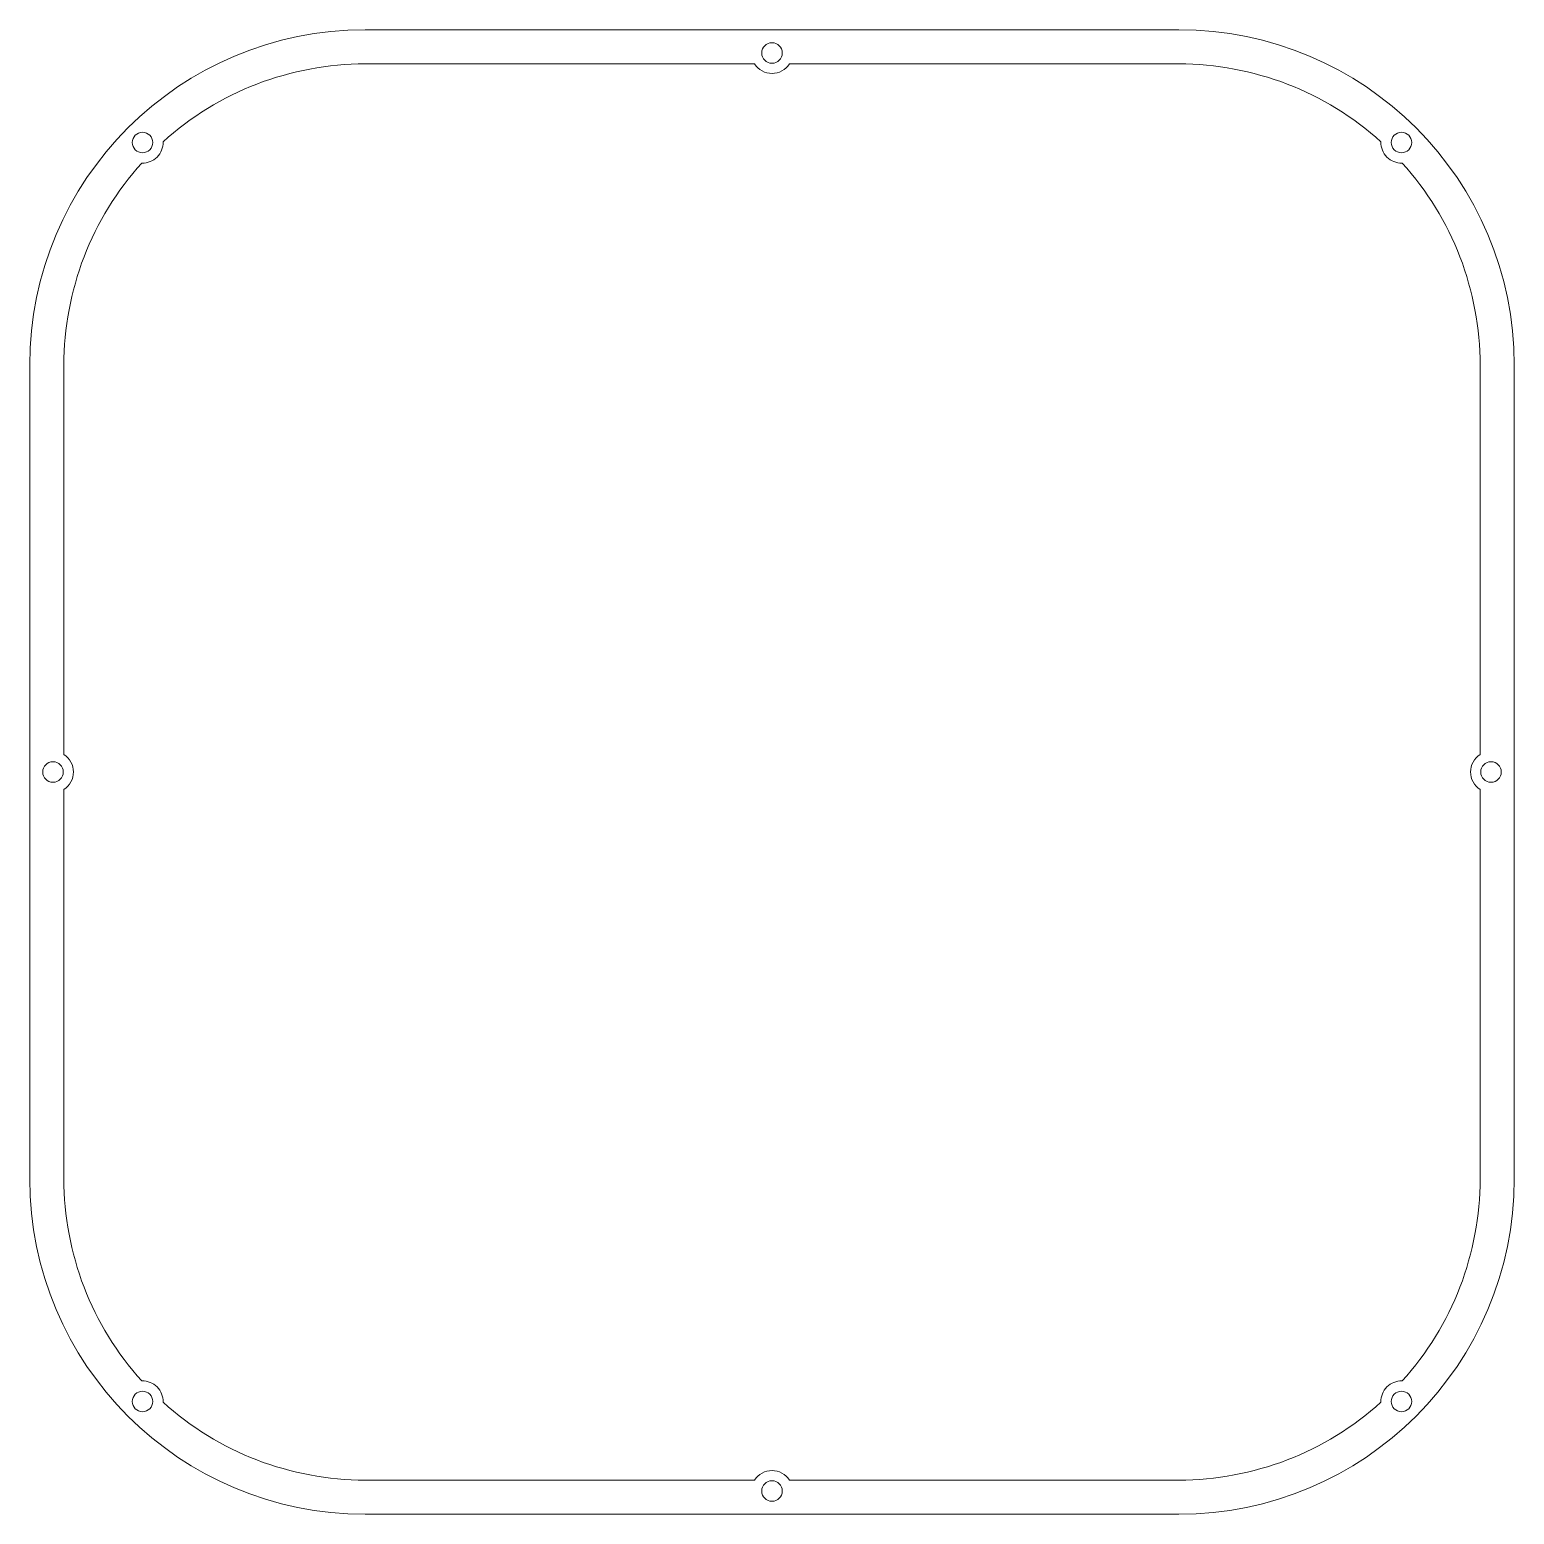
# Model space of a CAD drawing. Header units: millimetres. Extents: x -108 to 108, y -108 to 108.
import ezdxf

# ---------------------------------------------------------------- set-up
doc = ezdxf.new("R2010")
doc.units = ezdxf.units.MM
doc.layers.add('1', color=7, linetype='Continuous', true_color=0xffffff)

msp = doc.modelspace()

# ---------------------------------------------------------------- linework, layer by layer
at = {"layer": '1', "color": 30, "linetype": 'Continuous', "lineweight": 13}
for p, q in [((59.4, 108.4), (-59.4, 108.4)), ((59.4, 108.4), (-59.4, 108.4)), ((-2.54, 103.4), (-59.4, 103.4)), ((-2.54, 103.4), (-59.4, 103.4)), ((59.4, 103.4), (2.54, 103.4)), ((59.4, 103.4), (2.54, 103.4)), ((-108.4, 59.4), (-108.4, -59.4)), ((-108.4, 59.4), (-108.4, -59.4)), ((-103.4, 59.4), (-103.4, 2.54)), ((-103.4, 59.4), (-103.4, 2.54)), ((103.4, 2.54), (103.4, 59.4)), ((103.4, 2.54), (103.4, 59.4)), ((108.4, -59.4), (108.4, 59.4)), ((108.4, -59.4), (108.4, 59.4)), ((-103.4, -2.54), (-103.4, -59.4)), ((-103.4, -2.54), (-103.4, -59.4)), ((103.4, -59.4), (103.4, -2.54)), ((103.4, -59.4), (103.4, -2.54)), ((-59.4, -103.4), (-2.54, -103.4)), ((-59.4, -103.4), (-2.54, -103.4)), ((2.54, -103.4), (59.4, -103.4)), ((2.54, -103.4), (59.4, -103.4)), ((-59.4, -108.4), (59.4, -108.4)), ((-59.4, -108.4), (59.4, -108.4))]:
    msp.add_line(p, q, dxfattribs=at)
for centre in [(0, 105), (0, 105), (-91.92, 91.92), (-91.92, 91.92), (91.92, 91.92), (91.92, 91.92), (-105, 0), (-105, 0), (105, 0), (105, 0), (-91.92, -91.92), (-91.92, -91.92), (91.92, -91.92), (91.92, -91.92), (0, -105), (0, -105)]:
    msp.add_circle(centre, 1.5, dxfattribs=at)
for centre, radius, start, end in [((-59.4, 59.4), 49, 90, 180), ((-59.4, 59.4), 49, 90, 180), ((59.4, 59.4), 49, 0, 90), ((59.4, 59.4), 49, 0, 90), ((-59.4, 59.4), 44, 90, 132.152), ((-59.4, 59.4), 44, 90, 132.152), ((0, 105), 3, 212.2994, 327.7006), ((0, 105), 3, 212.2994, 327.7006), ((59.4, 59.4), 44, 47.848, 90), ((59.4, 59.4), 44, 47.848, 90), ((-91.92, 91.92), 3, 268.2185, 1.7815), ((-91.92, 91.92), 3, 268.2185, 1.7815), ((91.92, 91.92), 3, 178.2185, 271.7815), ((91.92, 91.92), 3, 178.2185, 271.7815), ((-59.4, 59.4), 44, 137.848, 180), ((-59.4, 59.4), 44, 137.848, 180), ((59.4, 59.4), 44, 0, 42.152), ((59.4, 59.4), 44, 0, 42.152), ((-105, 0), 3, 302.2994, 57.7006), ((-105, 0), 3, 302.2994, 57.7006), ((105, 0), 3, 122.2994, 237.7006), ((105, 0), 3, 122.2994, 237.7006), ((-59.4, -59.4), 49, 180, 270), ((-59.4, -59.4), 49, 180, 270), ((-59.4, -59.4), 44, 180, 222.152), ((-59.4, -59.4), 44, 180, 222.152), ((59.4, -59.4), 49, 270, 0), ((59.4, -59.4), 49, 270, 0), ((59.4, -59.4), 44, 317.848, 0), ((59.4, -59.4), 44, 317.848, 0), ((-91.92, -91.92), 3, 358.2185, 91.7815), ((-91.92, -91.92), 3, 358.2185, 91.7815), ((91.92, -91.92), 3, 88.2185, 181.7815), ((91.92, -91.92), 3, 88.2185, 181.7815), ((-59.4, -59.4), 44, 227.848, 270), ((-59.4, -59.4), 44, 227.848, 270), ((59.4, -59.4), 44, 270, 312.152), ((59.4, -59.4), 44, 270, 312.152), ((0, -105), 3, 32.2994, 147.7006), ((0, -105), 3, 32.2994, 147.7006)]:
    msp.add_arc(centre, radius, start, end, dxfattribs=at)

doc.saveas('drawing.dxf')
